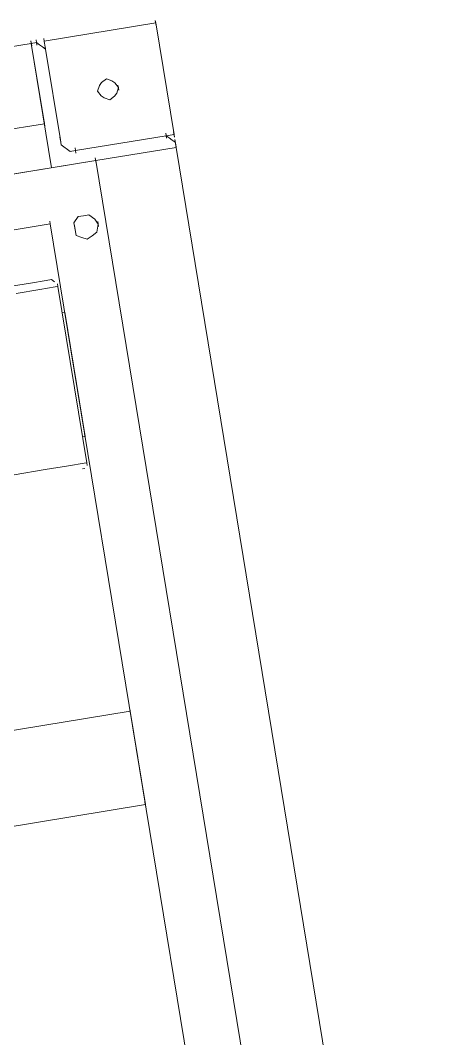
# Model space of a CAD drawing. Header units: metres. Extents: x 2 to 659295185, y -28 to 1124222152.
# Drawn here: x 655592.062 to 655592.388, y 1126539.857 to 1126540.671 of the extents above; entities that cross this region are included whole.
import ezdxf

# ---------------------------------------------------------------- set-up
doc = ezdxf.new("R2010")
doc.units = ezdxf.units.M
doc.header["$MEASUREMENT"] = 0
doc.layers.add('CCSM_C1_CUERPO CK$0$A-EQUIPOS', color=9, linetype='CONTINUOUS')

msp = doc.modelspace()

# ---------------------------------------------------------------- linework, layer by layer
at = {"layer": 'CCSM_C1_CUERPO CK$0$A-EQUIPOS', "lineweight": 5}
for p, q in [((655592.17051, 1126540.66847), (655592.17017, 1126540.67054)), ((655592.17017, 1126540.67054), (655592.17085, 1126540.6664)), ((655592.17051, 1126540.66847), (655592.08147, 1126540.65387)), ((655592.08147, 1126540.65387), (655592.17051, 1126540.66847)), ((655592.18511, 1126540.57943), (655592.17051, 1126540.66847)), ((655592.17051, 1126540.66847), (655592.18511, 1126540.57943)), ((655592.07112, 1126540.65218), (655592.07078, 1126540.65425)), ((655592.07078, 1126540.65425), (655592.07146, 1126540.6501)), ((655592.07146, 1126540.6501), (655592.07078, 1126540.65425)), ((655592.07078, 1126540.65425), (655592.07112, 1126540.65218)), ((655592.07526, 1126540.65285), (655592.07492, 1126540.65492)), ((655592.07492, 1126540.65492), (655592.0756, 1126540.65078)), ((655592.08147, 1126540.65387), (655592.08114, 1126540.65594)), ((655592.08114, 1126540.65594), (655592.08181, 1126540.6518)), ((655592.08147, 1126540.65387), (655592.08249, 1126540.64766)), ((655592.08249, 1126540.64766), (655592.08147, 1126540.65387)), ((655592.07112, 1126540.65218), (655591.51412, 1126540.56088)), ((655591.51412, 1126540.56088), (655592.07112, 1126540.65218)), ((655592.07526, 1126540.65285), (655592.07112, 1126540.65218)), ((655592.07526, 1126540.65285), (655592.07112, 1126540.65218)), ((655592.07112, 1126540.65218), (655592.08741, 1126540.55278)), ((655592.07112, 1126540.65218), (655592.08741, 1126540.55278)), ((655592.07112, 1126540.65218), (655592.08164, 1126540.58799)), ((655592.08164, 1126540.58799), (655592.07112, 1126540.65218)), ((655592.07767, 1126540.65112), (655592.07526, 1126540.65285)), ((655592.07526, 1126540.65285), (655592.07767, 1126540.65112)), ((655592.08008, 1126540.64939), (655592.07767, 1126540.65112)), ((655592.07767, 1126540.65112), (655592.08008, 1126540.64939)), ((655592.08249, 1126540.64766), (655592.08008, 1126540.64939)), ((655592.08008, 1126540.64939), (655592.08249, 1126540.64766)), ((655592.08215, 1126540.64973), (655592.08283, 1126540.64559)), ((655592.09437, 1126540.57519), (655592.08249, 1126540.64766)), ((655592.09437, 1126540.57519), (655592.08249, 1126540.64766)), ((655592.12727, 1126540.62098), (655592.12553, 1126540.61857)), ((655592.12727, 1126540.62098), (655592.12553, 1126540.61857)), ((655592.13107, 1126540.62373), (655592.12727, 1126540.62098)), ((655592.12727, 1126540.62098), (655592.13107, 1126540.62373)), ((655592.13555, 1126540.62234), (655592.13107, 1126540.62373)), ((655592.13107, 1126540.62373), (655592.13555, 1126540.62234)), ((655592.13796, 1126540.62061), (655592.13555, 1126540.62234)), ((655592.13796, 1126540.62061), (655592.13555, 1126540.62234)), ((655592.13796, 1126540.62061), (655592.14071, 1126540.6168)), ((655592.14071, 1126540.6168), (655592.13796, 1126540.62061)), ((655592.12414, 1126540.61409), (655592.12553, 1126540.61857)), ((655592.12553, 1126540.61857), (655592.12414, 1126540.61409)), ((655592.12689, 1126540.61029), (655592.12414, 1126540.61409)), ((655592.12414, 1126540.61409), (655592.12689, 1126540.61029)), ((655592.14071, 1126540.6168), (655592.13932, 1126540.61232)), ((655592.13932, 1126540.61232), (655592.14071, 1126540.6168)), ((655592.14037, 1126540.61887), (655592.14105, 1126540.61473)), ((655592.1293, 1126540.60855), (655592.12689, 1126540.61029)), ((655592.12689, 1126540.61029), (655592.1293, 1126540.60855)), ((655592.13378, 1126540.60716), (655592.1293, 1126540.60855)), ((655592.13378, 1126540.60716), (655592.1293, 1126540.60855)), ((655592.13758, 1126540.60991), (655592.13378, 1126540.60716)), ((655592.13758, 1126540.60991), (655592.13378, 1126540.60716)), ((655592.13932, 1126540.61232), (655592.13758, 1126540.60991)), ((655592.13758, 1126540.60991), (655592.13932, 1126540.61232)), ((655592.0813, 1126540.59006), (655592.08198, 1126540.58591)), ((655592.08164, 1126540.58799), (655591.85801, 1126540.55133)), ((655592.08164, 1126540.58799), (655591.85801, 1126540.55133)), ((655592.17855, 1126540.58048), (655592.17923, 1126540.57634)), ((655592.18545, 1126540.57736), (655592.18477, 1126540.5815)), ((655592.09403, 1126540.57726), (655592.09471, 1126540.57312)), ((655592.09505, 1126540.57105), (655592.09437, 1126540.57519)), ((655592.09437, 1126540.57519), (655592.09505, 1126540.57105)), ((655592.17889, 1126540.57841), (655592.10642, 1126540.56653)), ((655592.17889, 1126540.57841), (655592.10642, 1126540.56653)), ((655592.17889, 1126540.57841), (655592.18511, 1126540.57943)), ((655592.18511, 1126540.57943), (655592.17889, 1126540.57841)), ((655592.1813, 1126540.57668), (655592.17889, 1126540.57841)), ((655592.1813, 1126540.57668), (655592.17889, 1126540.57841)), ((655592.18371, 1126540.57495), (655592.1813, 1126540.57668)), ((655592.1813, 1126540.57668), (655592.18371, 1126540.57495)), ((655592.18612, 1126540.57322), (655592.18371, 1126540.57495)), ((655592.18371, 1126540.57495), (655592.18612, 1126540.57322)), ((655592.18511, 1126540.57943), (655592.18545, 1126540.57736)), ((655592.18612, 1126540.57322), (655592.18578, 1126540.57529)), ((655592.18578, 1126540.57529), (655592.18646, 1126540.57115)), ((655592.18612, 1126540.57322), (655592.1868, 1126540.56908)), ((655592.18612, 1126540.57322), (655592.1868, 1126540.56908)), ((655592.10228, 1126540.56585), (655592.09505, 1126540.57105)), ((655592.09505, 1126540.57105), (655592.10228, 1126540.56585)), ((655592.10642, 1126540.56653), (655592.10228, 1126540.56585)), ((655592.10228, 1126540.56585), (655592.10642, 1126540.56653)), ((655592.10608, 1126540.5686), (655592.10676, 1126540.56446)), ((655592.10608, 1126540.5686), (655592.10642, 1126540.56653)), ((655592.1868, 1126540.56908), (655592.12261, 1126540.55855)), ((655592.12261, 1126540.55855), (655592.1868, 1126540.56908)), ((655592.1868, 1126540.56908), (655592.12261, 1126540.55855)), ((655592.12261, 1126540.55855), (655592.1868, 1126540.56908)), ((655592.18646, 1126540.57115), (655592.18714, 1126540.56701)), ((655592.18646, 1126540.57115), (655592.18714, 1126540.56701)), ((655592.38841, 1126539.33912), (655592.1868, 1126540.56908)), ((655592.38841, 1126539.33912), (655592.1868, 1126540.56908)), ((655591.93211, 1126540.52733), (655592.12261, 1126540.55855)), ((655592.12261, 1126540.55855), (655591.93211, 1126540.52733)), ((655592.12261, 1126540.55855), (655592.12227, 1126540.56062)), ((655592.12227, 1126540.56062), (655592.12295, 1126540.55648)), ((655592.12227, 1126540.56062), (655592.12261, 1126540.55855)), ((655592.12227, 1126540.56062), (655592.12261, 1126540.55855)), ((655592.12227, 1126540.56062), (655592.12261, 1126540.55855)), ((655592.12261, 1126540.55855), (655592.27602, 1126539.62263)), ((655592.27602, 1126539.62263), (655592.12261, 1126540.55855)), ((655592.08707, 1126540.55486), (655592.08741, 1126540.55278)), ((655592.08741, 1126540.55278), (655592.08707, 1126540.55486)), ((655592.08707, 1126540.55486), (655592.08741, 1126540.55278)), ((655592.11284, 1126540.51443), (655592.11698, 1126540.51511)), ((655592.11698, 1126540.51511), (655592.11284, 1126540.51443)), ((655592.11698, 1126540.51511), (655592.1218, 1126540.51164)), ((655592.1218, 1126540.51164), (655592.11698, 1126540.51511)), ((655592.08626, 1126540.50794), (655592.01586, 1126540.4964)), ((655592.01586, 1126540.4964), (655592.08626, 1126540.50794)), ((655592.08592, 1126540.51001), (655592.0866, 1126540.50587)), ((655592.08626, 1126540.50794), (655592.23254, 1126539.6155)), ((655592.23254, 1126539.6155), (655592.08626, 1126540.50794)), ((655592.10869, 1126540.51375), (655592.10523, 1126540.50893)), ((655592.10523, 1126540.50893), (655592.10869, 1126540.51375)), ((655592.10523, 1126540.50893), (655592.10591, 1126540.50479)), ((655592.10591, 1126540.50479), (655592.10523, 1126540.50893)), ((655592.10557, 1126540.50686), (655592.10625, 1126540.50272)), ((655592.10869, 1126540.51375), (655592.11284, 1126540.51443)), ((655592.11284, 1126540.51443), (655592.10869, 1126540.51375)), ((655592.1218, 1126540.51164), (655592.12455, 1126540.50784)), ((655592.12455, 1126540.50784), (655592.1218, 1126540.51164)), ((655592.12455, 1126540.50784), (655592.12349, 1126540.50129)), ((655592.12455, 1126540.50784), (655592.12349, 1126540.50129)), ((655592.12421, 1126540.50991), (655592.12489, 1126540.50577)), ((655592.10591, 1126540.50479), (655592.10693, 1126540.49857)), ((655592.10591, 1126540.50479), (655592.10693, 1126540.49857)), ((655592.12349, 1126540.50129), (655592.11969, 1126540.49854)), ((655592.12349, 1126540.50129), (655592.11969, 1126540.49854)), ((655592.10693, 1126540.49857), (655592.11141, 1126540.49718)), ((655592.10693, 1126540.49857), (655592.11141, 1126540.49718)), ((655592.11589, 1126540.49579), (655592.11141, 1126540.49718)), ((655592.11589, 1126540.49579), (655592.11141, 1126540.49718)), ((655592.11969, 1126540.49854), (655592.11589, 1126540.49579)), ((655592.11969, 1126540.49854), (655592.11589, 1126540.49579)), ((655592.07061, 1126540.46073), (655592.05197, 1126540.45767)), ((655592.07061, 1126540.46073), (655592.05197, 1126540.45767)), ((655592.08303, 1126540.46276), (655592.07061, 1126540.46073)), ((655592.08303, 1126540.46276), (655592.07061, 1126540.46073)), ((655592.08717, 1126540.46344), (655592.08303, 1126540.46276)), ((655592.08717, 1126540.46344), (655592.08303, 1126540.46276)), ((655592.08958, 1126540.46171), (655592.08717, 1126540.46344)), ((655592.09233, 1126540.45791), (655592.09199, 1126540.45998)), ((655592.07784, 1126540.45553), (655592.0592, 1126540.45248)), ((655592.09026, 1126540.45757), (655592.07784, 1126540.45553)), ((655592.09233, 1126540.45791), (655592.09026, 1126540.45757)), ((655592.11541, 1126540.31711), (655592.09233, 1126540.45791)), ((655592.09573, 1126540.4372), (655592.0978, 1126540.43754)), ((655592.0978, 1126540.43754), (655592.09573, 1126540.4372)), ((655592.09746, 1126540.43961), (655592.09814, 1126540.43547)), ((655592.0978, 1126540.43754), (655592.11409, 1126540.33815)), ((655592.11409, 1126540.33815), (655592.0978, 1126540.43754)), ((655592.11202, 1126540.33781), (655592.11409, 1126540.33815)), ((655592.11409, 1126540.33815), (655592.11202, 1126540.33781)), ((655592.11375, 1126540.34022), (655592.11443, 1126540.33608)), ((655592.08228, 1126540.31168), (655592.05743, 1126540.3076)), ((655592.10092, 1126540.31473), (655592.08228, 1126540.31168)), ((655592.11334, 1126540.31677), (655592.10092, 1126540.31473)), ((655592.11195, 1126540.31229), (655592.11402, 1126540.31262)), ((655592.11402, 1126540.31262), (655592.11195, 1126540.31229)), ((655592.11541, 1126540.31711), (655592.11334, 1126540.31677)), ((655592.11575, 1126540.31503), (655592.11541, 1126540.31711)), ((655591.9782, 1126540.09049), (655592.15006, 1126540.11866)), ((655592.15006, 1126540.11866), (655591.9782, 1126540.09049)), ((655592.14972, 1126540.12073), (655592.1504, 1126540.11659)), ((655592.16228, 1126540.04412), (655592.15006, 1126540.11866)), ((655592.15006, 1126540.11866), (655592.16228, 1126540.04412)), ((655592.16228, 1126540.04412), (655591.98214, 1126540.01459)), ((655591.98214, 1126540.01459), (655592.16228, 1126540.04412)), ((655592.16194, 1126540.04619), (655592.16262, 1126540.04205))]:
    msp.add_line(p, q, dxfattribs=at)

doc.saveas('drawing.dxf')
